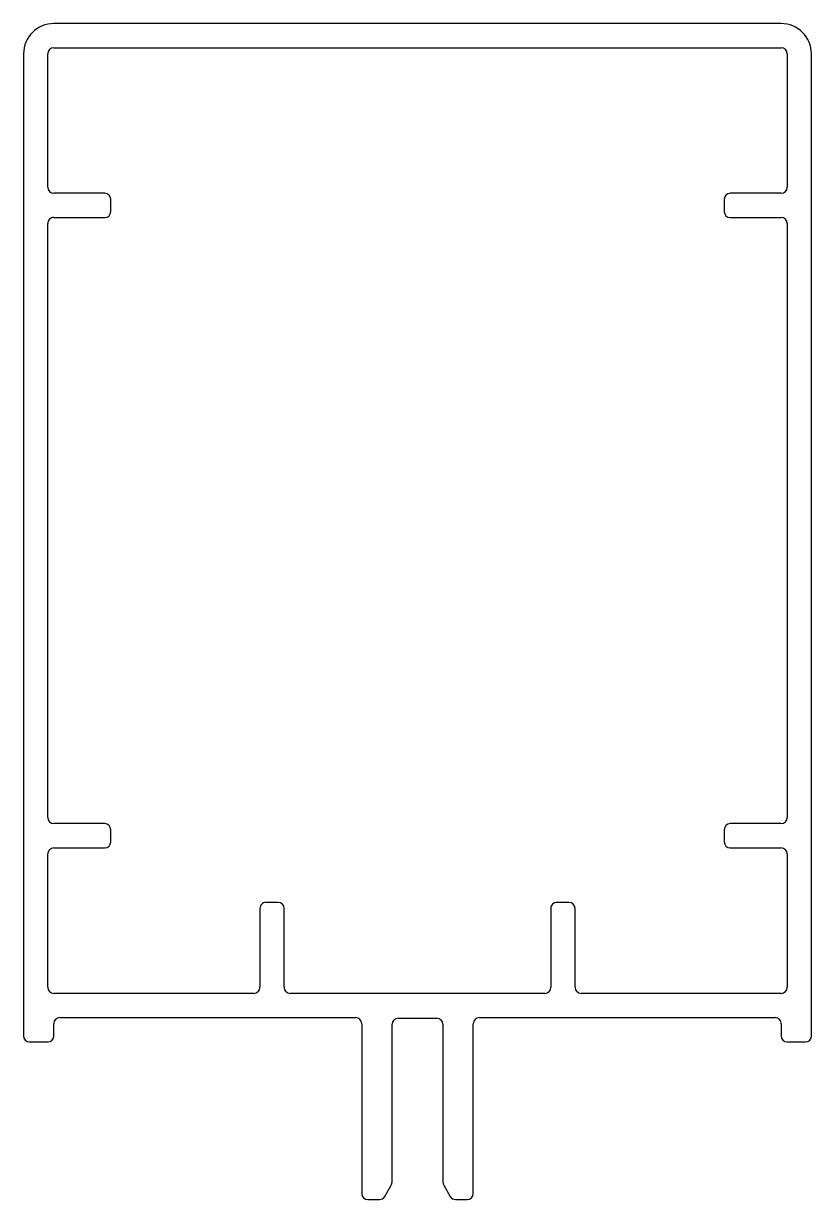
# Model space of a CAD drawing. Extents: x 1842.2 to 1907.2, y 1361.7 to 1458.7.
import ezdxf

# ---------------------------------------------------------------- set-up
doc = ezdxf.new("R2010")
doc.units = 0
doc.layers.get('0').update_dxf_attribs({"linetype": 'CONTINUOUS'})

msp = doc.modelspace()

# ---------------------------------------------------------------- linework, layer by layer
for p, q in [((1904.683, 1458.744), (1844.683, 1458.744)), ((1842.183, 1456.244), (1842.183, 1375.244)), ((1844.183, 1445.244), (1844.183, 1456.244)), ((1844.683, 1456.744), (1904.683, 1456.744)), ((1905.183, 1456.244), (1905.183, 1445.244)), ((1907.183, 1375.244), (1907.183, 1456.244)), ((1848.883, 1444.744), (1844.683, 1444.744)), ((1904.683, 1444.744), (1900.483, 1444.744)), ((1849.383, 1443.244), (1849.383, 1444.244)), ((1899.983, 1444.244), (1899.983, 1443.244)), ((1844.683, 1442.744), (1848.883, 1442.744)), ((1900.483, 1442.744), (1904.683, 1442.744)), ((1844.183, 1393.244), (1844.183, 1442.244)), ((1905.183, 1442.244), (1905.183, 1393.244)), ((1848.883, 1392.744), (1844.683, 1392.744)), ((1849.383, 1391.244), (1849.383, 1392.244)), ((1899.983, 1392.244), (1899.983, 1391.244)), ((1904.683, 1392.744), (1900.483, 1392.744)), ((1844.183, 1379.244), (1844.183, 1390.244)), ((1844.683, 1390.744), (1848.883, 1390.744)), ((1900.483, 1390.744), (1904.683, 1390.744)), ((1905.183, 1390.244), (1905.183, 1379.244)), ((1863.183, 1386.244), (1862.183, 1386.244)), ((1887.183, 1386.244), (1886.183, 1386.244)), ((1861.683, 1385.744), (1861.683, 1379.244)), ((1863.683, 1379.244), (1863.683, 1385.744)), ((1885.683, 1385.744), (1885.683, 1379.244)), ((1887.683, 1379.244), (1887.683, 1385.744)), ((1861.183, 1378.744), (1844.683, 1378.744)), ((1885.183, 1378.744), (1864.183, 1378.744)), ((1904.683, 1378.744), (1888.183, 1378.744)), ((1845.183, 1376.744), (1869.583, 1376.744)), ((1873.083, 1376.694), (1876.283, 1376.694)), ((1879.783, 1376.744), (1904.183, 1376.744)), ((1844.683, 1375.244), (1844.683, 1376.244)), ((1870.083, 1376.244), (1870.083, 1362.244)), ((1872.583, 1363.177), (1872.583, 1376.194)), ((1876.783, 1376.194), (1876.783, 1363.177)), ((1879.283, 1362.244), (1879.283, 1376.244)), ((1904.683, 1376.244), (1904.683, 1375.244)), ((1842.683, 1374.744), (1844.183, 1374.744)), ((1905.183, 1374.744), (1906.683, 1374.744)), ((1871.977, 1361.994), (1872.516, 1362.927)), ((1876.85, 1362.927), (1877.388, 1361.994)), ((1870.583, 1361.744), (1871.544, 1361.744)), ((1877.821, 1361.744), (1878.783, 1361.744))]:
    msp.add_line(p, q)
for centre, radius, start, end in [((1844.683, 1456.244), 2.5, 90, 180), ((1904.683, 1456.244), 2.5, 0, 90), ((1844.683, 1456.244), 0.5, 90, 180), ((1904.683, 1456.244), 0.5, 0, 90), ((1844.683, 1445.244), 0.5, 180, 270), ((1848.883, 1444.244), 0.5, 0, 90), ((1900.483, 1444.244), 0.5, 90, 180), ((1904.683, 1445.244), 0.5, 270, 0), ((1844.683, 1442.244), 0.5, 90, 180.00001), ((1848.883, 1443.244), 0.5, 270, 360), ((1900.483, 1443.244), 0.5, 180, 270), ((1904.683, 1442.244), 0.5, 0, 90), ((1844.683, 1393.244), 0.5, 180, 270), ((1904.683, 1393.244), 0.5, 270, 0), ((1848.883, 1392.244), 0.5, 0, 90), ((1900.483, 1392.244), 0.5, 90, 180), ((1848.883, 1391.244), 0.5, 270, 360), ((1900.483, 1391.244), 0.5, 180, 270), ((1844.683, 1390.244), 0.5, 90, 180), ((1904.683, 1390.244), 0.5, 0, 90), ((1862.183, 1385.744), 0.5, 90, 180.00001), ((1863.183, 1385.744), 0.5, 0, 90), ((1886.183, 1385.744), 0.5, 90, 180.00001), ((1887.183, 1385.744), 0.5, 0, 90), ((1844.683, 1379.244), 0.5, 180, 270), ((1861.183, 1379.244), 0.5, 270, 0), ((1864.183, 1379.244), 0.5, 180, 270), ((1885.183, 1379.244), 0.5, 270, 0), ((1888.183, 1379.244), 0.5, 180, 270), ((1904.683, 1379.244), 0.5, 270, 0), ((1845.183, 1376.244), 0.5, 90, 180), ((1869.583, 1376.244), 0.5, 0, 90), ((1873.083, 1376.194), 0.5, 90, 180), ((1876.283, 1376.194), 0.5, 0, 90), ((1879.783, 1376.244), 0.5, 90, 180), ((1904.183, 1376.244), 0.5, 0, 90), ((1842.683, 1375.244), 0.5, 180, 270), ((1844.183, 1375.244), 0.5, 270, 360), ((1905.183, 1375.244), 0.5, 180, 270), ((1906.683, 1375.244), 0.5, 270, 360), ((1872.083, 1363.177), 0.5, 330.00018, 0.00016), ((1877.283, 1363.177), 0.5, 179.99984, 209.99982), ((1870.583, 1362.244), 0.5, 180, 270), ((1871.544, 1362.244), 0.5, 270.00077, 330), ((1877.821, 1362.244), 0.5, 210, 269.99923), ((1878.783, 1362.244), 0.5, 270, 0)]:
    msp.add_arc(centre, radius, start, end)

doc.saveas('drawing.dxf')
